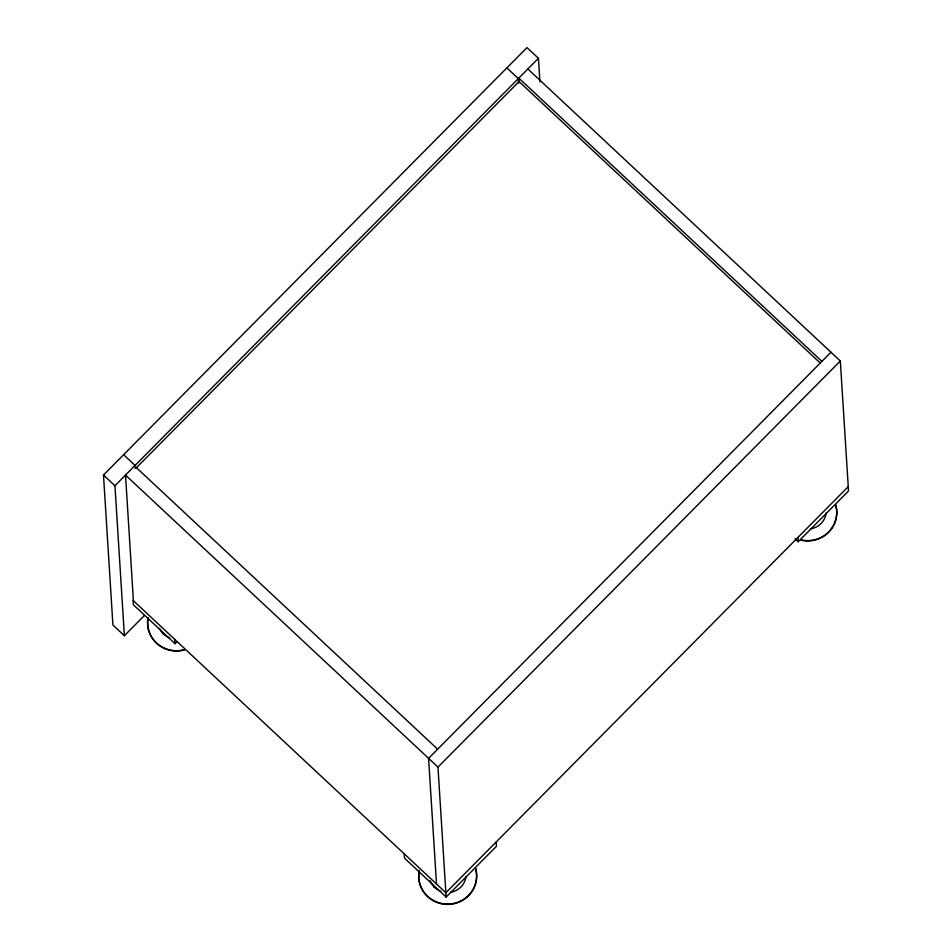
<?xml version="1.0" encoding="UTF-8"?>
<svg xmlns="http://www.w3.org/2000/svg" width="952" height="952" viewBox="0 0 952 952"><rect width="100%" height="100%" fill="white"/><g stroke="black" fill="none" stroke-linecap="round" stroke-linejoin="round"><path stroke-width="1.43" d="M144.502 615.397L124.379 635.71L112.919 625L103.482 475.036L526.98 47.6L538.439 58.31L539.915 81.836M124.379 635.71L114.942 485.746L538.439 58.31M135.827 468.336L519.042 81.551L819.958 362.783M848.244 486.65L445.869 892.762L133.101 600.45L133.375 604.758L175.037 643.695L177.084 641.624M830.965 352.228L428.59 758.339L436.504 884.003M496.17 841.996L496.444 846.304L446.143 897.07L437.968 767.098L840.33 360.987L527.872 68.972M795.015 538.725L798.216 541.724L848.518 490.958L840.33 360.987M162.506 633.389L163.601 634.175M433.624 886.764L434.719 887.55M821.909 361.367L518.828 78.1L519.102 82.538M506.869 67.901L518.316 78.611L518.602 83.026M123.605 454.723L135.065 465.433L135.244 468.372M134.565 465.945L437.646 749.2M437.968 767.098L125.509 475.084L133.411 600.748M103.482 475.036L114.942 485.746M446.143 897.07L404.481 858.133L404.207 853.825M797.943 537.416L798.216 541.724M174.763 639.387L175.037 643.695M475.512 868.093A28.965 28.132 -3.6 0 1 448.927 904.043A28.965 28.132 -3.6 0 1 419.249 870.663M475.536 868.426A28.965 28.132 -3.6 0 1 448.951 904.376A28.965 28.132 -3.6 0 1 419.273 870.997M465.992 876.53A18.528 17.993 -3.6 0 1 450.32 892.345M440.788 891.322A18.528 17.993 -3.6 0 1 430.149 880.695M835.654 504.953A28.965 28.132 -3.6 0 1 800.811 540.129M835.63 504.62A28.965 28.132 -3.6 0 1 800.787 539.796M826.122 513.057A18.528 17.993 -3.6 0 1 810.449 528.872M184.545 649.585A28.965 28.132 -3.6 0 1 147.881 618.752M184.569 649.918A28.965 28.132 -3.6 0 1 148.155 617.622M169.682 637.947A18.528 17.993 -3.6 0 1 159.484 628.415"/></g></svg>
